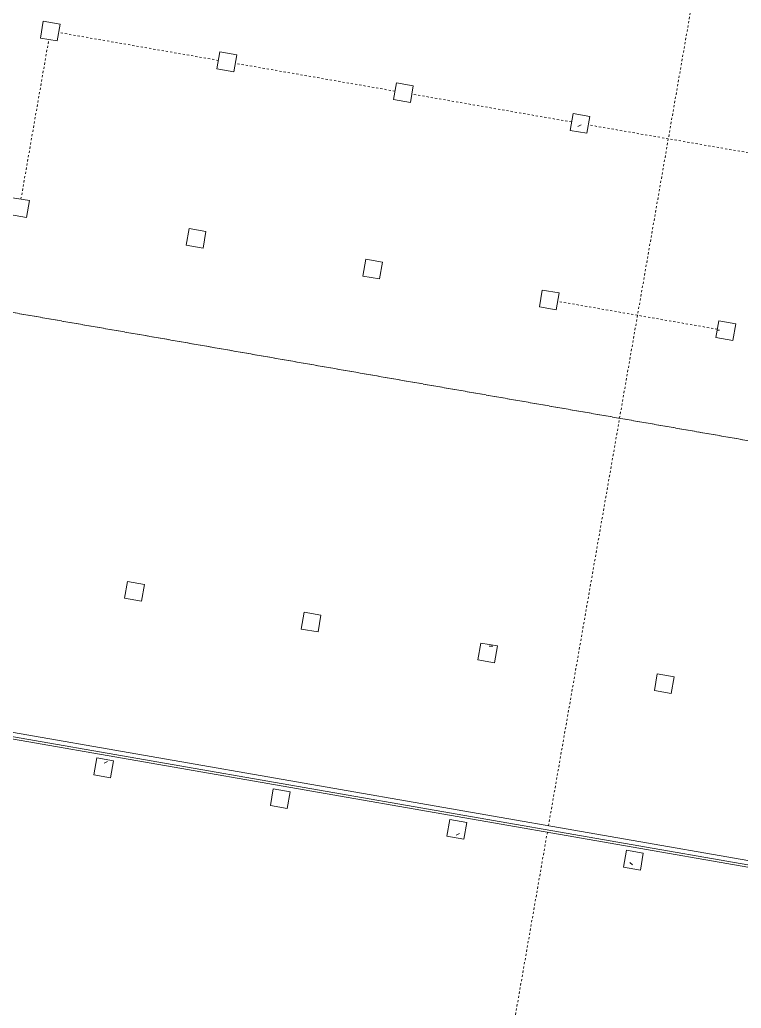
# Model space of a CAD drawing. Extents: x 274235 to 276654, y 142848 to 144425.
# Drawn here: x 276149.09 to 276182.9, y 143029.52 to 143075.86 of the extents above; entities that cross this region are included whole.
import ezdxf

# ---------------------------------------------------------------- set-up
doc = ezdxf.new("R2010")
doc.units = 0
doc.header["$LTSCALE"] = 1.5
doc.linetypes.add('ACM-G-HIDDEN2', pattern=[4.762500000000001, 3.175000000000001, -1.5875])
doc.linetypes.add('Hidden 1_32_', pattern=[1.3890625, 0.7937500000000002, -0.5953125])
doc.layers.get('0').update_dxf_attribs({"linetype": 'CONTINUOUS', "lineweight": 0})
for name, color, linetype, lineweight in [('_ACM-A-DETL', 7, 'CONTINUOUS', 5), ('_ACM-A-WALL-FULL', 6, 'CONTINUOUS', 13), ('_ACM-S-STRU-CLOS', 5, 'CONTINUOUS', 5)]:
    doc.layers.add(name, color=color, linetype=linetype, lineweight=lineweight)

# ---------------------------------------------------------------- blocks, each defined once
blk = doc.blocks.new('M_Concrete-Rectangular-Column - 800 x 800mm-V9-B1_Working')
at = {"layer": '_ACM-A-DETL', "color": 250}
for p, q in [((400.0000000000002, 400.0000000000002), (-399.9999999999999, 400.0000000000002)), ((-399.9999999999999, 400.0000000000002), (-399.9999999999999, -399.9999999999999)), ((400.0000000000002, -399.9999999999999), (400.0000000000002, 400.0000000000002)), ((-399.9999999999999, -399.9999999999999), (400.0000000000002, -399.9999999999999))]:
    blk.add_line(p, q, dxfattribs=at)
blk = doc.blocks.new('M_Concrete-Rectangular-Column - 800 x 800mm-V10-B1_Working')
at = {"layer": '_ACM-A-DETL', "color": 250}
for p, q in [((400.0000000000002, 400.0000000000002), (-399.9999999999999, 400.0000000000002)), ((-399.9999999999999, 400.0000000000002), (-399.9999999999999, -399.9999999999999)), ((400.0000000000002, -399.9999999999999), (400.0000000000002, 400.0000000000002)), ((-399.9999999999999, -399.9999999999999), (400.0000000000002, -399.9999999999999))]:
    blk.add_line(p, q, dxfattribs=at)
blk = doc.blocks.new('M_Concrete-Rectangular-Column - 800 x 800mm-V149-B1_Working')
at = {"layer": '_ACM-A-DETL', "color": 250}
for p, q in [((400.0000000000002, 400.0000000000002), (-399.9999999999999, 400.0000000000002)), ((-399.9999999999999, 400.0000000000002), (-399.9999999999999, -399.9999999999999)), ((400.0000000000002, -399.9999999999999), (400.0000000000002, 400.0000000000002)), ((-399.9999999999999, -399.9999999999999), (400.0000000000002, -399.9999999999999))]:
    blk.add_line(p, q, dxfattribs=at)
blk = doc.blocks.new('M_Concrete-Rectangular-Column - 800 x 800mm-V150-B1_Working')
at = {"layer": '_ACM-A-DETL', "color": 250}
for p, q in [((400.0000000000002, 400.0000000000002), (-399.9999999999999, 400.0000000000002)), ((-399.9999999999999, 400.0000000000002), (-399.9999999999999, -399.9999999999999)), ((400.0000000000002, -399.9999999999999), (400.0000000000002, 400.0000000000002)), ((-399.9999999999999, -399.9999999999999), (400.0000000000002, -399.9999999999999))]:
    blk.add_line(p, q, dxfattribs=at)
blk = doc.blocks.new('M_Concrete-Rectangular-Column - 800 x 800mm-V163-B1_Working')
at = {"layer": '_ACM-A-DETL', "color": 250}
for p, q in [((400.0000000000002, 400.0000000000002), (-399.9999999999999, 400.0000000000002)), ((-399.9999999999999, 400.0000000000002), (-399.9999999999999, -399.9999999999999)), ((400.0000000000002, -399.9999999999999), (400.0000000000002, 400.0000000000002)), ((-399.9999999999999, -399.9999999999999), (400.0000000000002, -399.9999999999999))]:
    blk.add_line(p, q, dxfattribs=at)
blk = doc.blocks.new('M_Concrete-Rectangular-Column - 800 x 800mm-V164-B1_Working')
at = {"layer": '_ACM-S-STRU-CLOS'}
h = blk.add_hatch(dxfattribs=at)
h.set_pattern_fill('FP_103', color=256, style=0, pattern_type=2)
h.set_pattern_definition([(49.99999999999999, (-933004.1240000001, -629604.566), (3643.681986006824, -318.7812880006761), [381, -4191]), (355, (-933004.1240000001, -629604.566), (-704.8562580461121, 3821.135846227694), [304.8, -3352.8]), (100.451, (-932700.484, -629631.131), (2938.852362929117, 3502.332152374178), [323.8, -3561.801]), (46.184, (-933004.1240000001, -628588.566), (5421.581919880712, -840.8554984886337), [571.5, -6286.5]), (96.636, (-932552.325, -628658.636), (4748.051319755933, 4948.551449789822), [485.7, -5342.701999999999]), (351.184, (-933004.1240000001, -628588.566), (4748.100788072627, 4948.506072045693), [457.2, -5029.2]), (21, (-932496.1240000001, -628842.566), (3032.287836333134, -2045.304476687058), [381, -4191]), (326, (-932496.1240000001, -628842.566), (1236.042244531653, 3683.761809559103), [304.8, -3352.8]), (71.45100000000001, (-932243.433, -629013.0079999999), (4268.342513760047, 1638.424823382678), [323.8, -3561.801]), (37.50000000000001, (-933004.1240000001, -629604.566), (61.77206501183639, 1691.100777463062), [167.64, -3144.52, 167.64, -6601.46]), (37.50000000000001, (-933004.1240000001, -629604.566), (61.77206501183639, 1691.100777463062), [-3479.8, -3235.96, 167.64, -3197.86]), (7.499999999999999, (-933004.1240000001, -629604.566), (1336.393250206115, 2003.61149636239), [167.64, -1772.92, 167.64, -4351.02]), (7.499999999999999, (-933004.1240000001, -629604.566), (1336.393250206115, 2003.61149636239), [-2108.2, -3068.32, 167.64, -1115.06]), (327.5, (-934136.964, -629604.566), (2711.817807077548, -114.578640950727), [167.64, -1102.36, -9220.2]), (327.5, (-934136.964, -629604.566), (2711.817807077548, -114.578640950727), [-1270, 167.64, -3794.76, -5257.8]), (327.5, (-934136.964, -629604.566), (2711.817807077548, -114.578640950727), [-5232.4, 167.64, -5090.16]), (317.5, (-934644.964, -629604.566), (2962.585592803855, 508.5334453662156), [167.64, -1483.36, 167.64, -6197.6]), (317.5, (-934644.964, -629604.566), (2962.585592803855, 508.5334453662156), [-1818.64, -2463.8, 167.64, -3566.16])])
h.paths.add_polyline_path([(400.0000000010179, -399.9999999994586), (400.0000000010179, 400.0000000005328), (-399.9999999990081, 400.0000000005328), (-399.9999999990081, -399.9999999994586)])
at = {"layer": '_ACM-A-DETL', "color": 250}
for p, q in [((400.0000000000002, 400.0000000000002), (-399.9999999999999, 400.0000000000002)), ((-399.9999999999999, 400.0000000000002), (-399.9999999999999, -399.9999999999999)), ((400.0000000000002, -399.9999999999999), (400.0000000000002, 400.0000000000002)), ((-399.9999999999999, -399.9999999999999), (400.0000000000002, -399.9999999999999))]:
    blk.add_line(p, q, dxfattribs=at)
blk = doc.blocks.new('M_Concrete-Rectangular-Column - 800 x 800mm-V165-B1_Working')
at = {"layer": '_ACM-S-STRU-CLOS'}
h = blk.add_hatch(dxfattribs=at)
h.set_pattern_fill('FP_104', color=256, style=0, pattern_type=2)
h.set_pattern_definition([(49.99999999999999, (-924604.1240000001, -629604.566), (3643.681986006824, -318.7812880006761), [381, -4191]), (355, (-924604.1240000001, -629604.566), (-704.8562580461121, 3821.135846227694), [304.8, -3352.8]), (100.451, (-924300.484, -629631.131), (2938.852362929117, 3502.332152374178), [323.8, -3561.801]), (46.184, (-924604.1240000001, -628588.566), (5421.581919880712, -840.8554984886337), [571.5, -6286.5]), (96.636, (-924152.325, -628658.636), (4748.051319755933, 4948.551449789822), [485.7, -5342.701999999999]), (351.184, (-924604.1240000001, -628588.566), (4748.100788072627, 4948.506072045693), [457.2, -5029.2]), (21, (-924096.1240000001, -628842.566), (3032.287836333134, -2045.304476687058), [381, -4191]), (326, (-924096.1240000001, -628842.566), (1236.042244531653, 3683.761809559103), [304.8, -3352.8]), (71.45100000000001, (-923843.433, -629013.0079999999), (4268.342513760047, 1638.424823382678), [323.8, -3561.801]), (37.50000000000001, (-924604.1240000001, -629604.566), (61.77206501183639, 1691.100777463062), [167.64, -3144.52, 167.64, -6601.46]), (37.50000000000001, (-924604.1240000001, -629604.566), (61.77206501183639, 1691.100777463062), [-3479.8, -3235.96, 167.64, -3197.86]), (7.499999999999999, (-924604.1240000001, -629604.566), (1336.393250206115, 2003.61149636239), [167.64, -1772.92, 167.64, -4351.02]), (7.499999999999999, (-924604.1240000001, -629604.566), (1336.393250206115, 2003.61149636239), [-2108.2, -3068.32, 167.64, -1115.06]), (327.5, (-925736.964, -629604.566), (2711.817807077548, -114.578640950727), [167.64, -1102.36, -9220.2]), (327.5, (-925736.964, -629604.566), (2711.817807077548, -114.578640950727), [-1270, 167.64, -3794.76, -5257.8]), (327.5, (-925736.964, -629604.566), (2711.817807077548, -114.578640950727), [-5232.4, 167.64, -5090.16]), (317.5, (-926244.964, -629604.566), (2962.585592803855, 508.5334453662156), [167.64, -1483.36, 167.64, -6197.6]), (317.5, (-926244.964, -629604.566), (2962.585592803855, 508.5334453662156), [-1818.64, -2463.8, 167.64, -3566.16])])
h.paths.add_polyline_path([(400.0000000009486, -399.9999999993547), (400.0000000009486, 400.0000000006368), (-399.9999999990774, 400.0000000006368), (-399.9999999990774, -399.9999999993547)])
at = {"layer": '_ACM-A-DETL', "color": 250}
for p, q in [((400.0000000000002, 400.0000000000002), (-399.9999999999999, 400.0000000000002)), ((-399.9999999999999, 400.0000000000002), (-399.9999999999999, -399.9999999999999)), ((400.0000000000002, -399.9999999999999), (400.0000000000002, 400.0000000000002)), ((-399.9999999999999, -399.9999999999999), (400.0000000000002, -399.9999999999999))]:
    blk.add_line(p, q, dxfattribs=at)
blk = doc.blocks.new('M_Concrete-Rectangular-Column - 800 x 800mm-V166-B1_Working')
at = {"layer": '_ACM-A-DETL', "color": 250}
for p, q in [((400.0000000000002, 400.0000000000002), (-399.9999999999999, 400.0000000000002)), ((-399.9999999999999, 400.0000000000002), (-399.9999999999999, -399.9999999999999)), ((400.0000000000002, -399.9999999999999), (400.0000000000002, 400.0000000000002)), ((-399.9999999999999, -399.9999999999999), (400.0000000000002, -399.9999999999999))]:
    blk.add_line(p, q, dxfattribs=at)
blk = doc.blocks.new('M_Concrete-Rectangular-Column - 800 x 800mm-V175-B1_Working')
at = {"layer": '_ACM-S-STRU-CLOS'}
h = blk.add_hatch(dxfattribs=at)
h.set_pattern_fill('FP_112', color=256, style=0, pattern_type=2)
h.set_pattern_definition([(49.99999999999999, (-941404.1240000001, -621204.566), (3643.681986006824, -318.7812880006761), [381, -4191]), (355, (-941404.1240000001, -621204.566), (-704.8562580461121, 3821.135846227694), [304.8, -3352.8]), (100.451, (-941100.484, -621231.131), (2938.852362929117, 3502.332152374178), [323.8, -3561.801]), (46.184, (-941404.1240000001, -620188.566), (5421.581919880712, -840.8554984886337), [571.5, -6286.5]), (96.636, (-940952.325, -620258.636), (4748.051319755933, 4948.551449789822), [485.7, -5342.701999999999]), (351.184, (-941404.1240000001, -620188.566), (4748.100788072627, 4948.506072045693), [457.2, -5029.2]), (21, (-940896.1240000001, -620442.566), (3032.287836333134, -2045.304476687058), [381, -4191]), (326, (-940896.1240000001, -620442.566), (1236.042244531653, 3683.761809559103), [304.8, -3352.8]), (71.45100000000001, (-940643.433, -620613.0079999999), (4268.342513760047, 1638.424823382678), [323.8, -3561.801]), (37.50000000000001, (-941404.1240000001, -621204.566), (61.77206501183639, 1691.100777463062), [167.64, -3144.52, 167.64, -6601.46]), (37.50000000000001, (-941404.1240000001, -621204.566), (61.77206501183639, 1691.100777463062), [-3479.8, -3235.96, 167.64, -3197.86]), (7.499999999999999, (-941404.1240000001, -621204.566), (1336.393250206115, 2003.61149636239), [167.64, -1772.92, 167.64, -4351.02]), (7.499999999999999, (-941404.1240000001, -621204.566), (1336.393250206115, 2003.61149636239), [-2108.2, -3068.32, 167.64, -1115.06]), (327.5, (-942536.964, -621204.566), (2711.817807077548, -114.578640950727), [167.64, -1102.36, -9220.2]), (327.5, (-942536.964, -621204.566), (2711.817807077548, -114.578640950727), [-1270, 167.64, -3794.76, -5257.8]), (327.5, (-942536.964, -621204.566), (2711.817807077548, -114.578640950727), [-5232.4, 167.64, -5090.16]), (317.5, (-943044.964, -621204.566), (2962.585592803855, 508.5334453662156), [167.64, -1483.36, 167.64, -6197.6]), (317.5, (-943044.964, -621204.566), (2962.585592803855, 508.5334453662156), [-1818.64, -2463.8, 167.64, -3566.16])])
h.paths.add_polyline_path([(400.0000000008793, -399.9999999992853), (400.0000000008793, 400.0000000007061), (-399.9999999990774, 400.0000000007061), (-399.9999999990774, -399.9999999992853)])
at = {"layer": '_ACM-A-DETL', "color": 250}
for p, q in [((400.0000000000002, 400.0000000000002), (-399.9999999999999, 400.0000000000002)), ((-399.9999999999999, 400.0000000000002), (-399.9999999999999, -399.9999999999999)), ((400.0000000000002, -399.9999999999999), (400.0000000000002, 400.0000000000002)), ((-399.9999999999999, -399.9999999999999), (400.0000000000002, -399.9999999999999))]:
    blk.add_line(p, q, dxfattribs=at)
blk = doc.blocks.new('M_Concrete-Rectangular-Column - 800 x 800mm-V176-B1_Working')
at = {"layer": '_ACM-S-STRU-CLOS'}
h = blk.add_hatch(dxfattribs=at)
h.set_pattern_fill('FP_113', color=256, style=0, pattern_type=2)
h.set_pattern_definition([(49.99999999999999, (-933004.1240000001, -621204.566), (3643.681986006824, -318.7812880006761), [381, -4191]), (355, (-933004.1240000001, -621204.566), (-704.8562580461121, 3821.135846227694), [304.8, -3352.8]), (100.451, (-932700.484, -621231.131), (2938.852362929117, 3502.332152374178), [323.8, -3561.801]), (46.184, (-933004.1240000001, -620188.566), (5421.581919880712, -840.8554984886337), [571.5, -6286.5]), (96.636, (-932552.325, -620258.636), (4748.051319755933, 4948.551449789822), [485.7, -5342.701999999999]), (351.184, (-933004.1240000001, -620188.566), (4748.100788072627, 4948.506072045693), [457.2, -5029.2]), (21, (-932496.1240000001, -620442.566), (3032.287836333134, -2045.304476687058), [381, -4191]), (326, (-932496.1240000001, -620442.566), (1236.042244531653, 3683.761809559103), [304.8, -3352.8]), (71.45100000000001, (-932243.433, -620613.0079999999), (4268.342513760047, 1638.424823382678), [323.8, -3561.801]), (37.50000000000001, (-933004.1240000001, -621204.566), (61.77206501183639, 1691.100777463062), [167.64, -3144.52, 167.64, -6601.46]), (37.50000000000001, (-933004.1240000001, -621204.566), (61.77206501183639, 1691.100777463062), [-3479.8, -3235.96, 167.64, -3197.86]), (7.499999999999999, (-933004.1240000001, -621204.566), (1336.393250206115, 2003.61149636239), [167.64, -1772.92, 167.64, -4351.02]), (7.499999999999999, (-933004.1240000001, -621204.566), (1336.393250206115, 2003.61149636239), [-2108.2, -3068.32, 167.64, -1115.06]), (327.5, (-934136.964, -621204.566), (2711.817807077548, -114.578640950727), [167.64, -1102.36, -9220.2]), (327.5, (-934136.964, -621204.566), (2711.817807077548, -114.578640950727), [-1270, 167.64, -3794.76, -5257.8]), (327.5, (-934136.964, -621204.566), (2711.817807077548, -114.578640950727), [-5232.4, 167.64, -5090.16]), (317.5, (-934644.964, -621204.566), (2962.585592803855, 508.5334453662156), [167.64, -1483.36, 167.64, -6197.6]), (317.5, (-934644.964, -621204.566), (2962.585592803855, 508.5334453662156), [-1818.64, -2463.8, 167.64, -3566.16])])
h.paths.add_polyline_path([(400.0000000010179, -399.9999999992507), (400.0000000010179, 400.0000000007407), (-399.9999999990081, 400.0000000007407), (-399.9999999990081, -399.9999999992507)])
at = {"layer": '_ACM-A-DETL', "color": 250}
for p, q in [((400.0000000000002, 400.0000000000002), (-399.9999999999999, 400.0000000000002)), ((-399.9999999999999, 400.0000000000002), (-399.9999999999999, -399.9999999999999)), ((400.0000000000002, -399.9999999999999), (400.0000000000002, 400.0000000000002)), ((-399.9999999999999, -399.9999999999999), (400.0000000000002, -399.9999999999999))]:
    blk.add_line(p, q, dxfattribs=at)
blk = doc.blocks.new('M_Concrete-Rectangular-Column - 800 x 800mm-V177-B1_Working')
at = {"layer": '_ACM-A-DETL', "color": 250}
for p, q in [((400.0000000000002, 400.0000000000002), (-399.9999999999999, 400.0000000000002)), ((-399.9999999999999, 400.0000000000002), (-399.9999999999999, -399.9999999999999)), ((400.0000000000002, -399.9999999999999), (400.0000000000002, 400.0000000000002)), ((-399.9999999999999, -399.9999999999999), (400.0000000000002, -399.9999999999999))]:
    blk.add_line(p, q, dxfattribs=at)
blk = doc.blocks.new('M_Concrete-Rectangular-Column - 800 x 800mm-V178-B1_Working')
at = {"layer": '_ACM-S-STRU-CLOS'}
h = blk.add_hatch(dxfattribs=at)
h.set_pattern_fill('FP_114', color=256, style=0, pattern_type=2)
h.set_pattern_definition([(49.99999999999999, (-916204.1240000001, -621204.566), (3643.681986006824, -318.7812880006761), [381, -4191]), (355, (-916204.1240000001, -621204.566), (-704.8562580461121, 3821.135846227694), [304.8, -3352.8]), (100.451, (-915900.484, -621231.131), (2938.852362929117, 3502.332152374178), [323.8, -3561.801]), (46.184, (-916204.1240000001, -620188.566), (5421.581919880712, -840.8554984886337), [571.5, -6286.5]), (96.636, (-915752.325, -620258.636), (4748.051319755933, 4948.551449789822), [485.7, -5342.701999999999]), (351.184, (-916204.1240000001, -620188.566), (4748.100788072627, 4948.506072045693), [457.2, -5029.2]), (21, (-915696.1240000001, -620442.566), (3032.287836333134, -2045.304476687058), [381, -4191]), (326, (-915696.1240000001, -620442.566), (1236.042244531653, 3683.761809559103), [304.8, -3352.8]), (71.45100000000001, (-915443.433, -620613.0079999999), (4268.342513760047, 1638.424823382678), [323.8, -3561.801]), (37.50000000000001, (-916204.1240000001, -621204.566), (61.77206501183639, 1691.100777463062), [167.64, -3144.52, 167.64, -6601.46]), (37.50000000000001, (-916204.1240000001, -621204.566), (61.77206501183639, 1691.100777463062), [-3479.8, -3235.96, 167.64, -3197.86]), (7.499999999999999, (-916204.1240000001, -621204.566), (1336.393250206115, 2003.61149636239), [167.64, -1772.92, 167.64, -4351.02]), (7.499999999999999, (-916204.1240000001, -621204.566), (1336.393250206115, 2003.61149636239), [-2108.2, -3068.32, 167.64, -1115.06]), (327.5, (-917336.964, -621204.566), (2711.817807077548, -114.578640950727), [167.64, -1102.36, -9220.2]), (327.5, (-917336.964, -621204.566), (2711.817807077548, -114.578640950727), [-1270, 167.64, -3794.76, -5257.8]), (327.5, (-917336.964, -621204.566), (2711.817807077548, -114.578640950727), [-5232.4, 167.64, -5090.16]), (317.5, (-917844.964, -621204.566), (2962.585592803855, 508.5334453662156), [167.64, -1483.36, 167.64, -6197.6]), (317.5, (-917844.964, -621204.566), (2962.585592803855, 508.5334453662156), [-1818.64, -2463.8, 167.64, -3566.16])])
h.paths.add_polyline_path([(400.0000000008793, -399.9999999993893), (400.0000000008793, 400.0000000006021), (-399.9999999990774, 400.0000000006021), (-399.9999999990774, -399.9999999993893)])
at = {"layer": '_ACM-A-DETL', "color": 250}
for p, q in [((400.0000000000002, 400.0000000000002), (-399.9999999999999, 400.0000000000002)), ((-399.9999999999999, 400.0000000000002), (-399.9999999999999, -399.9999999999999)), ((400.0000000000002, -399.9999999999999), (400.0000000000002, 400.0000000000002)), ((-399.9999999999999, -399.9999999999999), (400.0000000000002, -399.9999999999999))]:
    blk.add_line(p, q, dxfattribs=at)
blk = doc.blocks.new('M_Concrete-Rectangular-Column - 800 x 800mm-V1123-B1_Working')
at = {"layer": '_ACM-A-DETL', "color": 250}
for p, q in [((400.0000000000002, 400.0000000000002), (-399.9999999999999, 400.0000000000002)), ((-399.9999999999999, 400.0000000000002), (-399.9999999999999, -399.9999999999999)), ((400.0000000000002, -399.9999999999999), (400.0000000000002, 400.0000000000002)), ((-399.9999999999999, -399.9999999999999), (400.0000000000002, -399.9999999999999))]:
    blk.add_line(p, q, dxfattribs=at)
blk = doc.blocks.new('M_Concrete-Rectangular-Column - 800 x 800mm-V1124-B1_Working')
at = {"layer": '_ACM-A-DETL', "color": 250}
for p, q in [((400.0000000000002, 400.0000000000002), (-399.9999999999999, 400.0000000000002)), ((-399.9999999999999, 400.0000000000002), (-399.9999999999999, -399.9999999999999)), ((400.0000000000002, -399.9999999999999), (400.0000000000002, 400.0000000000002)), ((-399.9999999999999, -399.9999999999999), (400.0000000000002, -399.9999999999999))]:
    blk.add_line(p, q, dxfattribs=at)
blk = doc.blocks.new('M_Concrete-Rectangular-Column - 800 x 800mm-V1125-B1_Working')
at = {"layer": '_ACM-S-STRU-CLOS'}
h = blk.add_hatch(dxfattribs=at)
h.set_pattern_fill('FP_703', color=256, style=0, pattern_type=2)
h.set_pattern_definition([(49.99999999999999, (-941404.1240000001, -646404.566), (3643.681986006824, -318.7812880006761), [381, -4191]), (355, (-941404.1240000001, -646404.566), (-704.8562580461121, 3821.135846227694), [304.8, -3352.8]), (100.451, (-941100.484, -646431.131), (2938.852362929117, 3502.332152374178), [323.8, -3561.801]), (46.184, (-941404.1240000001, -645388.566), (5421.581919880712, -840.8554984886337), [571.5, -6286.5]), (96.636, (-940952.325, -645458.636), (4748.051319755933, 4948.551449789822), [485.7, -5342.701999999999]), (351.184, (-941404.1240000001, -645388.566), (4748.100788072627, 4948.506072045693), [457.2, -5029.2]), (21, (-940896.1240000001, -645642.566), (3032.287836333134, -2045.304476687058), [381, -4191]), (326, (-940896.1240000001, -645642.566), (1236.042244531653, 3683.761809559103), [304.8, -3352.8]), (71.45100000000001, (-940643.433, -645813.0079999999), (4268.342513760047, 1638.424823382678), [323.8, -3561.801]), (37.50000000000001, (-941404.1240000001, -646404.566), (61.77206501183639, 1691.100777463062), [167.64, -3144.52, 167.64, -6601.46]), (37.50000000000001, (-941404.1240000001, -646404.566), (61.77206501183639, 1691.100777463062), [-3479.8, -3235.96, 167.64, -3197.86]), (7.499999999999999, (-941404.1240000001, -646404.566), (1336.393250206115, 2003.61149636239), [167.64, -1772.92, 167.64, -4351.02]), (7.499999999999999, (-941404.1240000001, -646404.566), (1336.393250206115, 2003.61149636239), [-2108.2, -3068.32, 167.64, -1115.06]), (327.5, (-942536.964, -646404.566), (2711.817807077548, -114.578640950727), [167.64, -1102.36, -9220.2]), (327.5, (-942536.964, -646404.566), (2711.817807077548, -114.578640950727), [-1270, 167.64, -3794.76, -5257.8]), (327.5, (-942536.964, -646404.566), (2711.817807077548, -114.578640950727), [-5232.4, 167.64, -5090.16]), (317.5, (-943044.964, -646404.566), (2962.585592803855, 508.5334453662156), [167.64, -1483.36, 167.64, -6197.6]), (317.5, (-943044.964, -646404.566), (2962.585592803855, 508.5334453662156), [-1818.64, -2463.8, 167.64, -3566.16])])
h.paths.add_polyline_path([(400.0000000007407, -399.99999999932), (400.0000000007407, 400.0000000006714), (-399.999999999216, 400.0000000006714), (-399.999999999216, -399.99999999932)])
at = {"layer": '_ACM-A-DETL', "color": 250}
for p, q in [((400.0000000000002, 400.0000000000002), (-399.9999999999999, 400.0000000000002)), ((-399.9999999999999, 400.0000000000002), (-399.9999999999999, -399.9999999999999)), ((400.0000000000002, -399.9999999999999), (400.0000000000002, 400.0000000000002)), ((-399.9999999999999, -399.9999999999999), (400.0000000000002, -399.9999999999999))]:
    blk.add_line(p, q, dxfattribs=at)
blk = doc.blocks.new('M_Concrete-Rectangular-Column - 800 x 800mm-V1126-B1_Working')
at = {"layer": '_ACM-A-DETL', "color": 250}
for p, q in [((400.0000000000002, 400.0000000000002), (-399.9999999999999, 400.0000000000002)), ((-399.9999999999999, 400.0000000000002), (-399.9999999999999, -399.9999999999999)), ((400.0000000000002, -399.9999999999999), (400.0000000000002, 400.0000000000002)), ((-399.9999999999999, -399.9999999999999), (400.0000000000002, -399.9999999999999))]:
    blk.add_line(p, q, dxfattribs=at)
blk = doc.blocks.new('M_Concrete-Rectangular-Column - 800 x 800mm-V1127-B1_Working')
at = {"layer": '_ACM-S-STRU-CLOS'}
h = blk.add_hatch(dxfattribs=at)
h.set_pattern_fill('FP_704', color=256, style=0, pattern_type=2)
h.set_pattern_definition([(49.99999999999999, (-933004.1240000001, -654804.566), (3643.681986006824, -318.7812880006761), [381, -4191]), (355, (-933004.1240000001, -654804.566), (-704.8562580461121, 3821.135846227694), [304.8, -3352.8]), (100.451, (-932700.484, -654831.131), (2938.852362929117, 3502.332152374178), [323.8, -3561.801]), (46.184, (-933004.1240000001, -653788.566), (5421.581919880712, -840.8554984886337), [571.5, -6286.5]), (96.636, (-932552.325, -653858.636), (4748.051319755933, 4948.551449789822), [485.7, -5342.701999999999]), (351.184, (-933004.1240000001, -653788.566), (4748.100788072627, 4948.506072045693), [457.2, -5029.2]), (21, (-932496.1240000001, -654042.566), (3032.287836333134, -2045.304476687058), [381, -4191]), (326, (-932496.1240000001, -654042.566), (1236.042244531653, 3683.761809559103), [304.8, -3352.8]), (71.45100000000001, (-932243.433, -654213.0079999999), (4268.342513760047, 1638.424823382678), [323.8, -3561.801]), (37.50000000000001, (-933004.1240000001, -654804.566), (61.77206501183639, 1691.100777463062), [167.64, -3144.52, 167.64, -6601.46]), (37.50000000000001, (-933004.1240000001, -654804.566), (61.77206501183639, 1691.100777463062), [-3479.8, -3235.96, 167.64, -3197.86]), (7.499999999999999, (-933004.1240000001, -654804.566), (1336.393250206115, 2003.61149636239), [167.64, -1772.92, 167.64, -4351.02]), (7.499999999999999, (-933004.1240000001, -654804.566), (1336.393250206115, 2003.61149636239), [-2108.2, -3068.32, 167.64, -1115.06]), (327.5, (-934136.964, -654804.566), (2711.817807077548, -114.578640950727), [167.64, -1102.36, -9220.2]), (327.5, (-934136.964, -654804.566), (2711.817807077548, -114.578640950727), [-1270, 167.64, -3794.76, -5257.8]), (327.5, (-934136.964, -654804.566), (2711.817807077548, -114.578640950727), [-5232.4, 167.64, -5090.16]), (317.5, (-934644.964, -654804.566), (2962.585592803855, 508.5334453662156), [167.64, -1483.36, 167.64, -6197.6]), (317.5, (-934644.964, -654804.566), (2962.585592803855, 508.5334453662156), [-1818.64, -2463.8, 167.64, -3566.16])])
h.paths.add_polyline_path([(400.0000000008793, -399.9999999993547), (400.0000000008793, 400.0000000006368), (-399.9999999990774, 400.0000000006368), (-399.9999999990774, -399.9999999993547)])
at = {"layer": '_ACM-A-DETL', "color": 250}
for p, q in [((400.0000000000002, 400.0000000000002), (-399.9999999999999, 400.0000000000002)), ((-399.9999999999999, 400.0000000000002), (-399.9999999999999, -399.9999999999999)), ((400.0000000000002, -399.9999999999999), (400.0000000000002, 400.0000000000002)), ((-399.9999999999999, -399.9999999999999), (400.0000000000002, -399.9999999999999))]:
    blk.add_line(p, q, dxfattribs=at)
blk = doc.blocks.new('BASEMENT20250512')
at = {"layer": '_ACM-A-DETL', "color": 250, "linetype": 'Hidden 1_32_'}
for p, q in [((937204.1236745806, 622104.5646671043), (937204.1236745807, 747904.5653102533)), ((907804.1237788036, 646804.565667591), (907804.1237788036, 654404.5656378133)), ((915804.1237490255, 654804.5656378131), (908204.1237788033, 654804.5656378131)), ((924204.1237192474, 654804.5656378131), (916604.1237490254, 654804.5656378131)), ((932604.1236894695, 654804.5656378128), (925004.1237192479, 654804.5656378128)), ((941004.1236596915, 654804.5656378128), (933404.1236894695, 654804.5656378128)), ((941004.1236596915, 646404.5656675907), (933404.1236894696, 646404.5656675907)), ((881666.0647941624, 641504.5656675986), (992656.9019932442, 641504.5656675907)), ((937204.1236745805, 559714.934177139), (937204.1236745806, 621804.5646671043))]:
    blk.add_line(p, q, dxfattribs=at)
at = {"layer": '_ACM-A-DETL', "color": 250, "linetype": 'ACM-G-HIDDEN2'}
blk.add_line((992656.9019932441, 641504.5656675908), (881666.0647941623, 641504.5656675985), dxfattribs=at)
at = {"layer": '_ACM-A-WALL-FULL', "lineweight": 9}
for p, q in [((965604.1235649451, 622104.5646991321), (908804.1238031681, 622104.5646350764)), ((908804.1238035064, 621804.5646350764), (965604.1235652834, 621804.5646991321))]:
    blk.add_line(p, q, dxfattribs=at)
at = {"layer": '_ACM-A-WALL-FULL'}
blk.add_line((908804.1238033937, 621904.5646350763), (965604.1235651706, 621904.5646991321), dxfattribs=at)
at = {"layer": '_ACM-S-STRU-CLOS'}
for name, p in [('M_Concrete-Rectangular-Column - 800 x 800mm-V149-B1_Working', (907804.1237788034, 654804.5656378133)), ('M_Concrete-Rectangular-Column - 800 x 800mm-V150-B1_Working', (916204.1237490255, 654804.5656378132)), ('M_Concrete-Rectangular-Column - 800 x 800mm-V1127-B1_Working', (933004.1236894696, 654804.5656378132)), ('M_Concrete-Rectangular-Column - 800 x 800mm-V9-B1_Working', (907804.1237788034, 646404.5656675912)), ('M_Concrete-Rectangular-Column - 800 x 800mm-V10-B1_Working', (916204.1237490255, 646404.565667591)), ('M_Concrete-Rectangular-Column - 800 x 800mm-V1123-B1_Working', (924604.1237192475, 646404.565667591)), ('M_Concrete-Rectangular-Column - 800 x 800mm-V1124-B1_Working', (933004.1236894696, 646404.565667591)), ('M_Concrete-Rectangular-Column - 800 x 800mm-V1125-B1_Working', (941404.1236596918, 646404.5656675909)), ('M_Concrete-Rectangular-Column - 800 x 800mm-V166-B1_Working', (916204.1237490255, 629604.5656973697)), ('M_Concrete-Rectangular-Column - 800 x 800mm-V165-B1_Working', (924604.1237192475, 629604.5656973696)), ('M_Concrete-Rectangular-Column - 800 x 800mm-V164-B1_Working', (933004.1236894698, 629604.5656973696)), ('M_Concrete-Rectangular-Column - 800 x 800mm-V163-B1_Working', (941404.123659692, 629604.5656973696)), ('M_Concrete-Rectangular-Column - 800 x 800mm-V178-B1_Working', (916204.1237490255, 621204.5657271472)), ('M_Concrete-Rectangular-Column - 800 x 800mm-V177-B1_Working', (924604.1237192475, 621204.5657271472)), ('M_Concrete-Rectangular-Column - 800 x 800mm-V176-B1_Working', (933004.1236894698, 621204.5657271472)), ('M_Concrete-Rectangular-Column - 800 x 800mm-V175-B1_Working', (941404.123659692, 621204.5657271472))]:
    blk.add_blockref(name, p, dxfattribs=at)
at = {"layer": '_ACM-S-STRU-CLOS', "rotation": 269.9999999999995}
blk.add_blockref('M_Concrete-Rectangular-Column - 800 x 800mm-V1126-B1_Working', (924604.1237192475, 654804.5656378132), dxfattribs=at)

msp = doc.modelspace()

# ---------------------------------------------------------------- block references
at = {"xscale": 0.0009999999999999994, "yscale": 0.001, "zscale": 0.001, "rotation": 350.1075696352769}
msp.add_blockref('BASEMENT20250512', (275143.7222229671, 142586.2208173259), dxfattribs=at)

doc.saveas('drawing.dxf')
